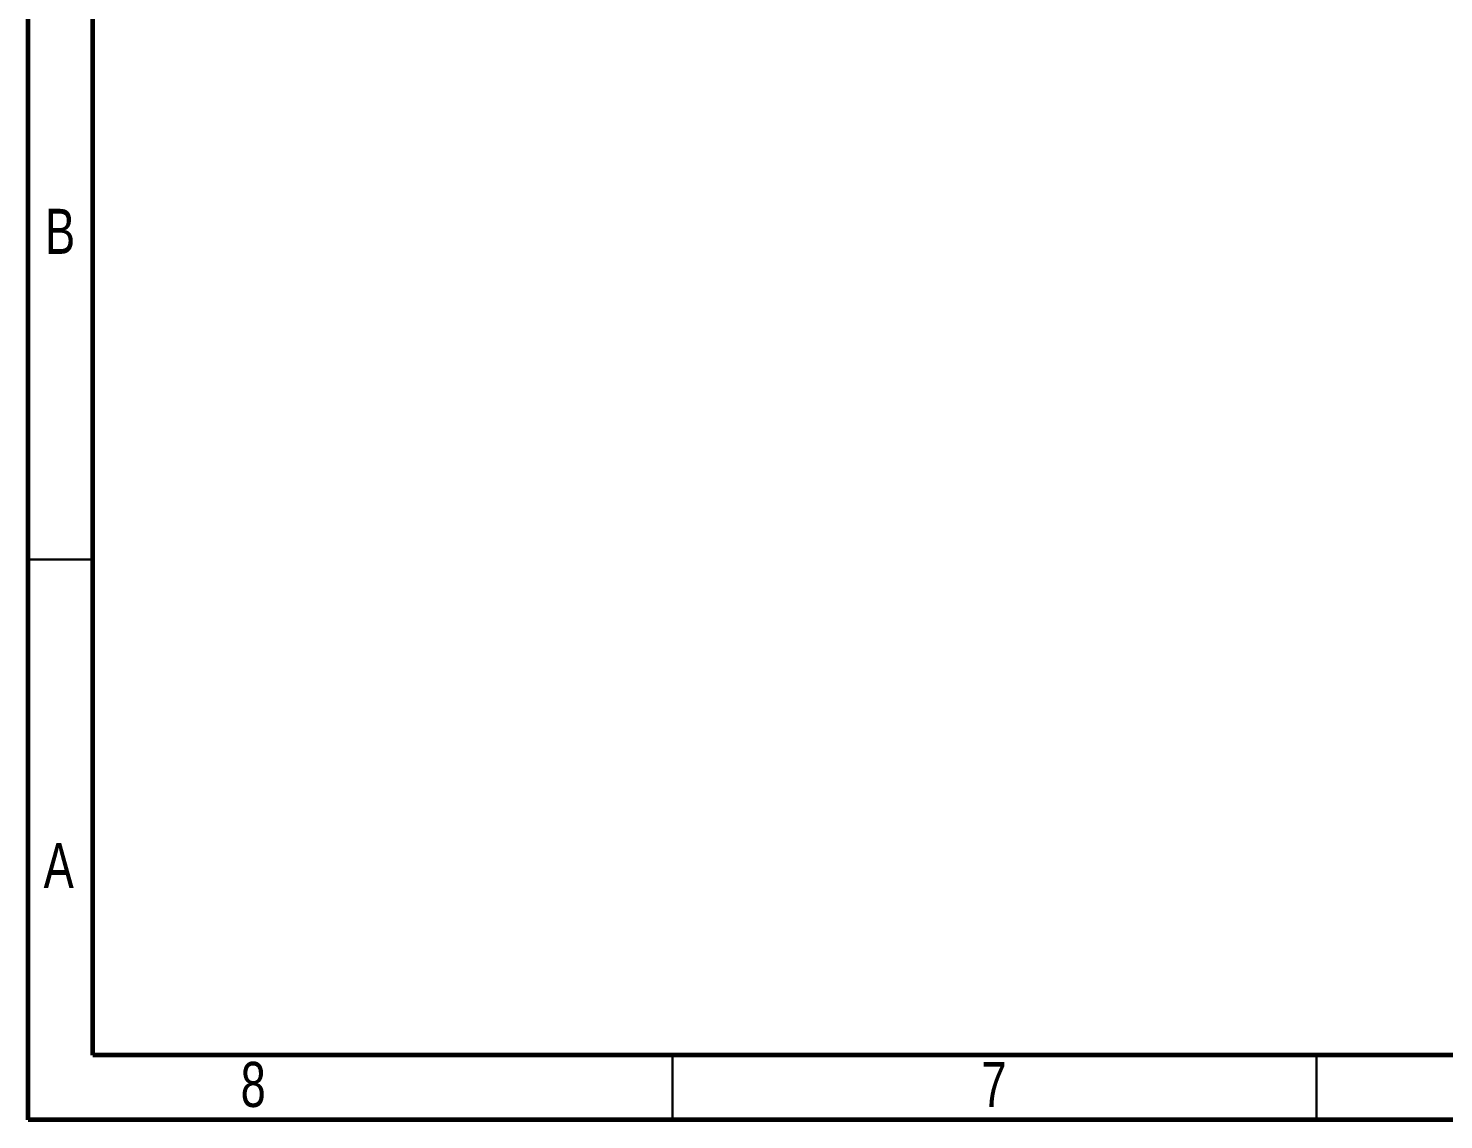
# Model space of a CAD drawing. Header units: millimetres. Extents: x 15 to 415, y 5 to 292.
# Drawn here: x 15 to 124.9, y 5 to 89.8 of the extents above; entities that cross this region are included whole.
import ezdxf

# ---------------------------------------------------------------- set-up
doc = ezdxf.new("R2010")
doc.units = ezdxf.units.MM
doc.styles.add('SLDTEXTSTYLE0', font='TXT', dxfattribs={"width": 0.75})

msp = doc.modelspace()

# ---------------------------------------------------------------- linework, layer by layer
at = {"color": 7, "linetype": 'Continuous', "lineweight": 60}
for p, q in [((15, 5), (15, 292)), ((20, 10), (20, 287)), ((410, 10), (20, 10)), ((415, 5), (15, 5))]:
    msp.add_line(p, q, dxfattribs=at)
at = {"color": 7, "linetype": 'Continuous', "lineweight": 30}
for p, q in [((15, 48.5), (20, 48.5)), ((65, 5), (65, 10)), ((115, 5), (115, 10))]:
    msp.add_line(p, q, dxfattribs=at)

# ---------------------------------------------------------------- texts
at = {"color": 7, "linetype": 'Continuous', "lineweight": 0, "char_height": 3.5, "attachment_point": 2, "style": 'SLDTEXTSTYLE0'}
for s, insert in [('B', (17.47, 75.74)), ('A', (17.36, 26.49)), ('8', (32.46, 9.49)), ('7', (89.96, 9.49))]:
    msp.add_mtext(s, dxfattribs=dict(at, insert=insert))

doc.saveas('drawing.dxf')
